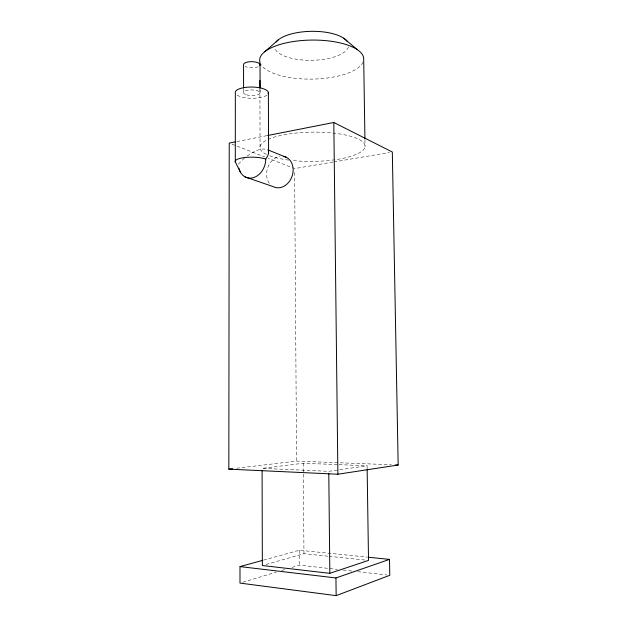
<?xml version="1.0" encoding="UTF-8"?>
<svg xmlns="http://www.w3.org/2000/svg" width="627" height="627" viewBox="0 0 627 627"><rect width="100%" height="100%" fill="white"/><g stroke="black" fill="none" stroke-linecap="round" stroke-linejoin="round"><path stroke-width="0.47" stroke-dasharray="3.13 2.35" d="M244.491 158.004L238.448 164.047A16.858 13.222 -71.4 0 0 238.526 165.724M247.156 155.99C252.853 152.212 259.876 147.533 266.992 149.516M242.782 582.264L276.248 572.161M281.821 570.484L284.611 569.637M292.049 567.396L299.487 565.154L337.357 569.402M266.052 564.472L303.962 553.712L328.054 556.204M263.559 560.107L299.385 550.232L367.218 557.129M236.896 141.553L267.604 135.51M332.921 162.079L294.596 168.577L268.27 158.302M333.877 161.915L389.445 152.494M367.14 468.706L367.093 465.783L328.767 471.324L262.094 468.345L303.28 463.235L338.086 464.623M236.575 468.236L296.571 461.111L391.334 464.764M339.058 464.662L367.093 465.783M329.018 556.306L365.627 560.107M343.181 570.053L351.919 571.032M357.743 571.691L386.875 574.959M231.951 144.132L264.633 156.883M364.938 139.774L365.039 146.624M303.28 463.235L303.962 553.712M299.385 550.232L299.487 565.154M294.627 172.488L296.571 461.111M260.095 89.685L260.103 92.584M259.915 89.206L260.064 148.63M243.582 89.081L243.582 92.945M266.804 95.233A16.6 5.619 0.7 0 1 251.96 98.282A16.6 5.619 0.7 0 1 236.959 95.006M258.136 66.76A8.269 3.057 0.8 0 1 245.094 66.431M363.057 62.049A52.041 19.523 -0.8 0 1 310.89 79.12A52.041 19.523 -0.8 0 1 260.087 62.763M348.353 47.033A37.079 14.484 -0.9 0 1 310.663 60.31A37.079 14.484 -0.9 0 1 274.555 47.299M269.32 183.249A16.098 12.908 -70.9 0 1 267.917 167.158A16.098 12.908 -70.9 0 1 279.673 156.436M267.988 139.468A52.597 14.633 -0.7 0 1 338.282 133.731A52.597 14.633 -0.7 0 1 359.53 152.769A52.597 14.633 -0.7 0 1 291.375 160.418M288.663 160.089A52.597 14.633 -0.7 0 1 269.814 155.817M266.428 154.375A52.597 14.633 -0.7 0 1 267.165 139.86M246.497 94.834A8.3 2.806 0.7 0 0 260.009 93.313A8.3 2.806 0.7 0 0 249.005 90.069A8.3 2.806 0.7 0 0 246.497 94.834"/><path stroke-width="0.94" d="M267.604 135.51L333.815 122.477L392.322 152.008L398.169 465.022L337.89 474.224L228.831 469.153L229.223 143.066L234.984 141.937M240.243 171.837L235.305 161.931L235.337 93.125A16.6 5.619 0.7 0 1 252.415 87.051A16.6 5.619 0.7 0 1 268.137 93.862M268.372 92.404L268.591 153.145L267.705 155.935L265.723 159.14A16.858 13.222 -71.4 0 1 253.872 177.512A16.858 13.222 -71.4 0 1 238.903 168.161M264.672 51.814L278.286 39.838M262.611 560.366L239.992 566.596L239.992 583.102L336.15 595.65L389.79 575.288L389.508 559.394L368.19 557.231M239.992 566.596L335.947 577.945L389.508 559.394M262.094 470.289L262.352 565.523L329.841 573.321L368.519 560.405L367.156 469.686M228.831 469.153L232.703 468.69M395.237 464.913L398.169 465.022M245.173 176.947L273.192 186.634A16.098 12.908 -70.9 0 0 292.01 176.438A16.098 12.908 -70.9 0 0 283.945 156.499M267.87 149.869L286.343 157.33M343.761 38.239L357.296 49.611M268.34 150.958L268.591 153.145M364.922 138.794L363.699 59.502A52.041 19.523 -0.8 0 0 310.208 40.097A52.041 19.523 -0.8 0 0 259.844 61.932L259.852 64.847M333.815 122.477L337.89 474.224M335.947 577.945L336.15 595.65M328.791 473.267L329.841 573.321M260.033 64.557L260.087 87.749M259.892 80.436L259.915 88.227M243.582 88.117L243.566 64.934A8.269 3.057 0.8 0 1 252.085 61.665A8.269 3.057 0.8 0 1 259.931 65.349M235.305 161.931A16.733 4.381 0.4 0 1 246.066 157.393A16.733 4.381 0.4 0 1 265.723 159.14M276.099 42.017A37.079 14.484 -0.9 0 1 312.418 31.319A37.079 14.484 -0.9 0 1 347.452 41.758"/></g></svg>
